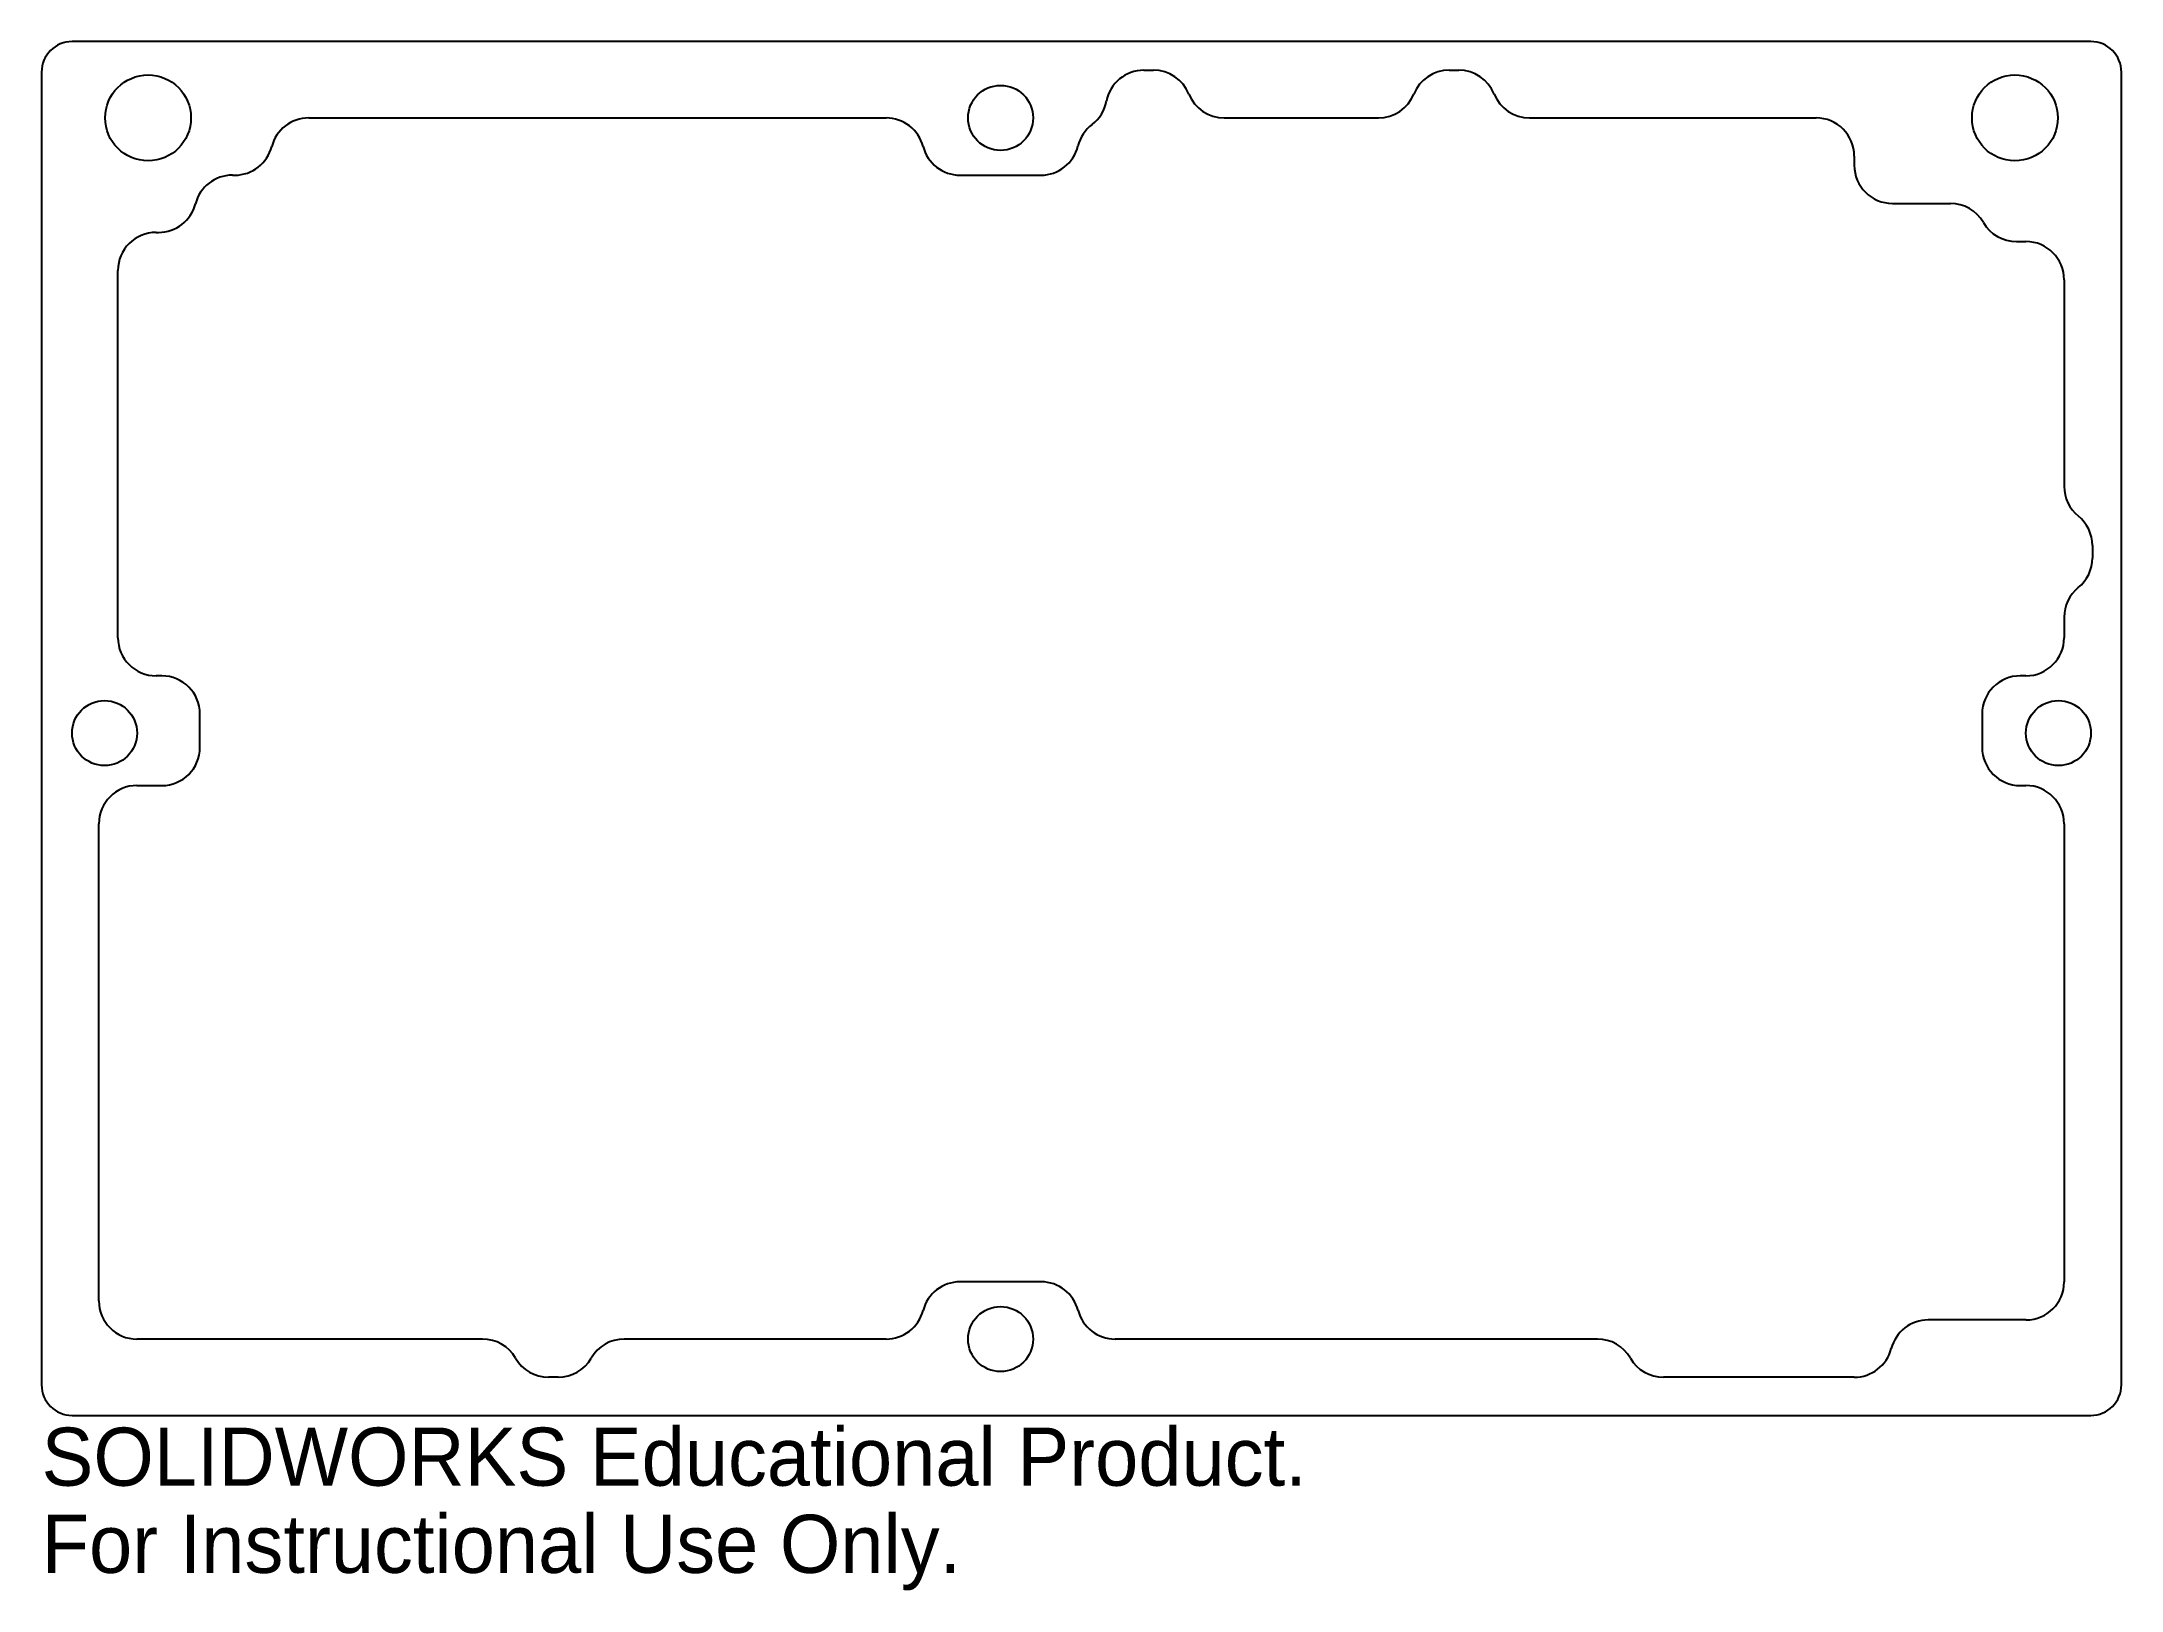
# Model space of a CAD drawing. Header units: inches. Extents: x -2.42 to 4.4, y -4.42 to 0.66.
import ezdxf

# ---------------------------------------------------------------- set-up
doc = ezdxf.new("R2010")
doc.units = ezdxf.units.IN
doc.header["$MEASUREMENT"] = 0
doc.styles.add('SLDTEXTSTYLE0', font='Arail.ttf')

msp = doc.modelspace()

# ---------------------------------------------------------------- linework, layer by layer
at = {"color": 1, "linetype": 'Continuous', "lineweight": 25}
for p, q in [((4.2951, 0.655), (-2.3174, 0.655)), ((-2.4174, 0.555), (-2.4174, -3.745)), ((1.1933, 0.5613), (1.2246, 0.5613)), ((2.1933, 0.5613), (2.2246, 0.5613)), ((4.3951, -3.745), (4.3951, 0.555)), ((-1.5424, 0.405), (0.3489, 0.405)), ((1.4564, 0.405), (1.9615, 0.405)), ((2.4564, 0.405), (3.3951, 0.405)), ((3.5201, 0.28), (3.5201, 0.25)), ((-1.7924, 0.2175), (-1.7844, 0.2175)), ((0.591, 0.2175), (0.8559, 0.2175)), ((3.6451, 0.125), (3.8348, 0.125)), ((-2.0424, 0.03), (-2.0344, 0.03)), ((4.0513, 0), (4.0826, 0)), ((-2.1674, -1.2975), (-2.1674, -0.095)), ((4.2076, -0.125), (4.2076, -0.8018)), ((4.3001, -0.9959), (4.3001, -1.0366)), ((4.2076, -1.2307), (4.2076, -1.2975)), ((-2.0236, -1.4225), (-2.0424, -1.4225)), ((4.0826, -1.4225), (4.0639, -1.4225)), ((-1.8986, -1.6569), (-1.8986, -1.5475)), ((3.9389, -1.5475), (3.9389, -1.6569)), ((-2.1049, -1.7819), (-2.0236, -1.7819)), ((4.0639, -1.7819), (4.0826, -1.7819)), ((-2.2299, -3.47), (-2.2299, -1.9069)), ((4.2076, -1.9069), (4.2076, -3.4075)), ((0.8568, -3.4075), (0.591, -3.4075)), ((4.0826, -3.5325), (3.7622, -3.5325)), ((-0.9732, -3.595), (-2.1049, -3.595)), ((0.3489, -3.595), (-0.5089, -3.595)), ((2.6786, -3.595), (1.0989, -3.595)), ((-0.7254, -3.72), (-0.7567, -3.72)), ((3.5201, -3.72), (2.8951, -3.72)), ((-2.3174, -3.845), (4.2951, -3.845))]:
    msp.add_line(p, q, dxfattribs=at)
for centre, radius in [((-2.0686, 0.405), 0.1406), ((4.0464, 0.405), 0.1406), ((0.7239, 0.405), 0.1065), ((-2.2111, -1.61), 0.1065), ((4.1889, -1.61), 0.1065), ((0.7239, -3.595), 0.1065)]:
    msp.add_circle(centre, radius, dxfattribs=at)
for centre, radius, start, end in [((-2.3174, 0.555), 0.1, 90, 180), ((4.2951, 0.555), 0.1, 0, 90), ((1.1933, 0.4363), 0.125, 90, 169.25773), ((1.2246, 0.4363), 0.125, 22.01195, 90), ((2.1933, 0.4363), 0.125, 90, 157.98805), ((2.2246, 0.4363), 0.125, 22.01195, 90), ((1.4564, 0.53), 0.125, 202.01195, 270), ((1.9615, 0.53), 0.125, 270, 337.98805), ((2.4564, 0.53), 0.125, 202.01195, 270), ((0.9477, 0.4829), 0.125, 307.21162, 349.25773), ((-1.5424, 0.28), 0.125, 90, 165.52249), ((0.3489, 0.28), 0.125, 14.47751, 90), ((1.0989, 0.2838), 0.125, 127.21162, 166.41923), ((3.3951, 0.28), 0.125, 0, 90), ((-1.7844, 0.3425), 0.125, 270, 345.52249), ((0.591, 0.3425), 0.125, 194.47751, 270), ((0.8559, 0.3425), 0.125, 270, 346.41923), ((-1.7924, 0.0925), 0.125, 90, 165.52249), ((3.6451, 0.25), 0.125, 180, 270), ((-2.0344, 0.155), 0.125, 270, 345.52249), ((3.8348, 0), 0.125, 30, 90), ((-2.0424, -0.095), 0.125, 90, 180), ((4.0513, 0.125), 0.125, 210, 270), ((4.0826, -0.125), 0.125, 0, 90), ((4.3326, -0.8018), 0.125, 180, 230.94988), ((4.1751, -0.9959), 0.125, 0, 50.94988), ((4.1751, -1.0366), 0.125, 309.05012, 0), ((4.3326, -1.2307), 0.125, 129.05012, 180), ((-2.0424, -1.2975), 0.125, 180, 270), ((4.0826, -1.2975), 0.125, 270, 0), ((-2.0236, -1.5475), 0.125, 0, 90), ((4.0639, -1.5475), 0.125, 90, 180), ((-2.0236, -1.6569), 0.125, 270, 0), ((4.0639, -1.6569), 0.125, 180, 270), ((-2.1049, -1.9069), 0.125, 90, 180), ((4.0826, -1.9069), 0.125, 0, 90), ((-2.1049, -3.47), 0.125, 180, 270), ((0.591, -3.5325), 0.125, 90, 165.52249), ((0.8568, -3.5325), 0.125, 14.47751, 90), ((4.0826, -3.4075), 0.125, 270, 0), ((0.3489, -3.47), 0.125, 270, 345.52249), ((1.0989, -3.47), 0.125, 194.47751, 270), ((3.7622, -3.6575), 0.125, 90, 165.52249), ((-0.9732, -3.72), 0.125, 30, 90), ((-0.5089, -3.72), 0.125, 90, 150), ((2.6786, -3.72), 0.125, 30, 90), ((-0.7567, -3.595), 0.125, 210, 270), ((-0.7254, -3.595), 0.125, 270, 330), ((2.8951, -3.595), 0.125, 210, 270), ((3.5201, -3.595), 0.125, 270, 345.52249), ((-2.3174, -3.745), 0.1, 180, 270), ((4.2951, -3.745), 0.1, 270, 0)]:
    msp.add_arc(centre, radius, start, end, dxfattribs=at)

# ---------------------------------------------------------------- texts
at = {"color": 7, "linetype": 'Continuous', "char_height": 0.1903, "attachment_point": 1, "style": 'SLDTEXTSTYLE0'}
for s, insert in [('SOLIDWORKS Educational Product.', (-2.4174, -3.8851)), ('For Instructional Use Only.', (-2.4174, -4.1706))]:
    msp.add_mtext(s, dxfattribs=dict(at, insert=insert))

doc.saveas('drawing.dxf')
